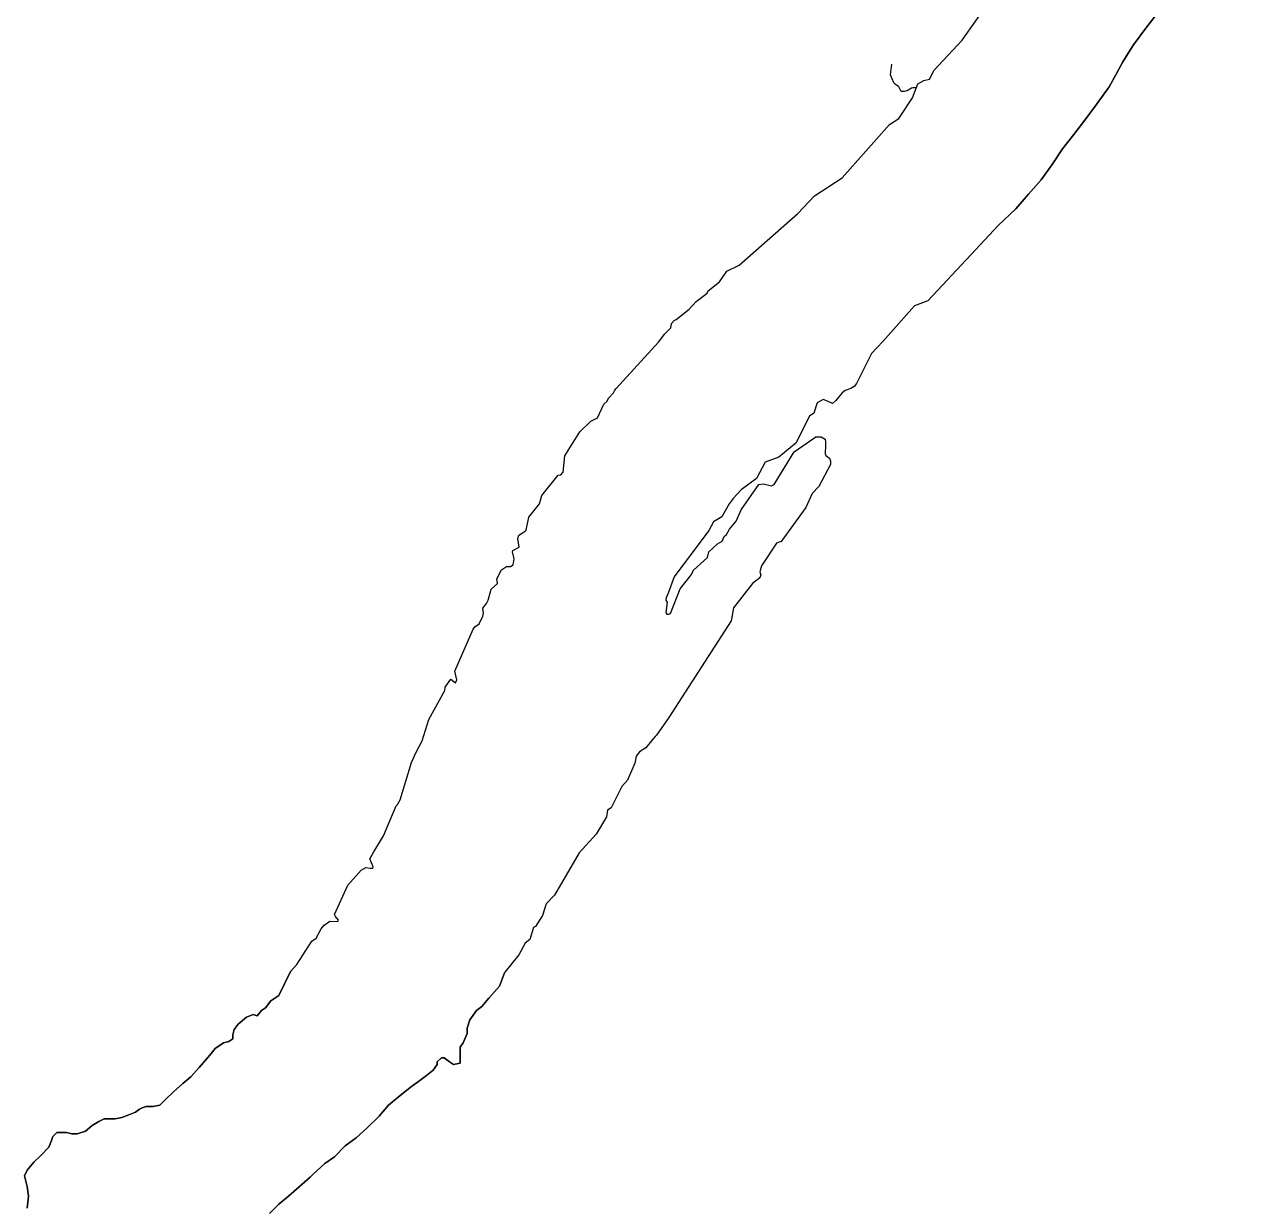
# Model space of a CAD drawing. Extents: x 708293 to 716990, y 4902010 to 4917550.
# Drawn here: x 712568 to 713470, y 4903832 to 4904705 of the extents above; entities that cross this region are included whole.
import ezdxf

# ---------------------------------------------------------------- set-up
doc = ezdxf.new("R2010")
doc.units = 0
for name, color, linetype in [('creek', 7, 'Continuous'), ('river-fill', 7, 'Continuous'), ('river_lake_canal', 7, 'Continuous')]:
    doc.layers.add(name, color=color, linetype=linetype)

msp = doc.modelspace()

# ---------------------------------------------------------------- linework, layer by layer
at = {"layer": 'creek'}
msp.add_lwpolyline([(713226.49, 4904658.08), (713224.49, 4904658.08), (713223.45, 4904657.76), (713220.25, 4904655.84), (713218.41, 4904655.2), (713215.93, 4904655.2), (713214.09, 4904658.72), (713213.13, 4904659.36), (713211.69, 4904660.32), (713210.49, 4904661.6), (713208.09, 4904667.68), (713208.89, 4904675.36)], dxfattribs=at)
at = {"layer": 'river-fill'}
for points in [[(712925.13, 4904304.42), (712927.29, 4904304.42), (712929.13, 4904305.7), (712930.09, 4904310.18), (712928.65, 4904315.3), (712928.89, 4904316.26), (712933.61, 4904318.82), (712932.73, 4904325.22), (712933.45, 4904327.78), (712938.01, 4904330.66), (712938.73, 4904331.3), (712940.81, 4904340.9), (712948.57, 4904350.82), (712950.41, 4904356.9), (712962.49, 4904371.94), (712964.41, 4904372.26), (712966.17, 4904374.18), (712967.45, 4904386.34), (712978.41, 4904403.94), (712986.49, 4904411.94), (712991.45, 4904414.18), (712996.33, 4904424.42), (712998.57, 4904426.66), (712999.61, 4904428.9), (713003.45, 4904432.74), (713004.17, 4904434.34), (713004.97, 4904435.62), (713005.21, 4904435.94), (713036.65, 4904470.18), (713041.21, 4904476.26), (713045.77, 4904480.74), (713046.25, 4904483.94), (713048.09, 4904486.18), (713049.61, 4904486.82), (713059.31, 4904494.47), (713064.38, 4904500.26), (713072.48, 4904506.45), (713073.36, 4904508.05), (713081.74, 4904514.74), (713087.17, 4904522.7), (713096.21, 4904527.05), (713139.64, 4904565.07), (713151.88, 4904578.14), (713172.33, 4904591.46), (713207.13, 4904630.82), (713214.01, 4904635.3), (713224.17, 4904650.66), (713228.09, 4904660.9), (713232.57, 4904663.46), (713236.81, 4904664.42), (713238.81, 4904667.94), (713239.93, 4904670.82), (713260.89, 4904693.22), (713281.21, 4904721.7)], [(713405.87, 4904714.19), (713396.64, 4904701.94), (713387.41, 4904689.7), (713387.4, 4904689.69), (713379.65, 4904677.27), (713374.68, 4904667.97), (713369.52, 4904658.81), (713360.61, 4904646.4), (713351.43, 4904634.19), (713343.28, 4904623.52), (713335.15, 4904612.84), (713327.39, 4904601.28), (713319.23, 4904590.03), (713309.92, 4904579.35), (713300.6, 4904568.67), (713287.58, 4904556.37), (713267.68, 4904535.01), (713235.49, 4904500.62), (713225.72, 4904497), (713202.43, 4904470.69), (713193.91, 4904461.85), (713182.83, 4904439.61), (713181.12, 4904437.42), (713178.7, 4904435.96), (713174.43, 4904434.52), (713172.16, 4904432.81), (713167.35, 4904426.86), (713165.05, 4904424.98), (713161.36, 4904426.58), (713158.11, 4904427.78), (713153.69, 4904425.38), (713151.45, 4904417.7), (713148.17, 4904415.46), (713138.08, 4904395.52), (713125.57, 4904385.3), (713115.35, 4904381.47), (713108.97, 4904369.46), (713097.73, 4904361.03), (713091.86, 4904354.65), (713088.8, 4904350.81), (713083.44, 4904341.11), (713077.31, 4904337.53), (713073.69, 4904331.09), (713048.06, 4904297.02), (713043.8, 4904284.85), (713043.06, 4904283.09), (713042.15, 4904281.34)], [(713042.15, 4904281.34), (713041.96, 4904279.58), (713043.03, 4904278.21), (713042, 4904270.6), (713042.63, 4904269.39), (713043.99, 4904269.21), (713045.46, 4904269.79), (713052.52, 4904288.01), (713061.06, 4904298.74), (713062.49, 4904301.9), (713072.76, 4904311.24), (713073.67, 4904315.29), (713080.16, 4904321.24), (713083.74, 4904323.29), (713085.12, 4904326.75), (713086.93, 4904328.21), (713088.94, 4904332.21), (713094.07, 4904337.9), (713097.68, 4904346.41), (713110.63, 4904365.02), (713114.02, 4904365.61), (713120.19, 4904364.19), (713121.99, 4904365.02), (713136.91, 4904389.08), (713152.92, 4904400.16), (713156.87, 4904400.35), (713159.63, 4904398.47), (713160.04, 4904396.46), (713160.07, 4904394.22), (713159.77, 4904387.78), (713160.16, 4904386.52), (713163.01, 4904384.46), (713163.65, 4904382.18), (713163.68, 4904379.87), (713155.08, 4904363.6), (713150, 4904358.47), (713145.34, 4904347.97), (713127.11, 4904322.94), (713123.83, 4904321.68), (713112.75, 4904305.06), (713111.41, 4904300.58), (713112.18, 4904298.36), (713111.46, 4904296.27), (713106.02, 4904292.04), (713091.94, 4904273.92), (713090.2, 4904264.49), (713044.33, 4904192.93), (713035.14, 4904180.01), (713034.22, 4904178.95), (713032.33, 4904176.94), (713027.28, 4904170.54), (713022.59, 4904167.64), (713020.22, 4904164.54), (713019.14, 4904159.3), (713013.74, 4904146.84), (713009.39, 4904142.04), (713001.65, 4904126.43), (712998.99, 4904124.66), (712998.07, 4904119.68), (712990.64, 4904106.96), (712978.01, 4904093.22), (712959.85, 4904061.86), (712953.69, 4904055.46), (712950.81, 4904046.82), (712945.77, 4904038.82), (712944.17, 4904037.86), (712941.61, 4904029.22), (712938.17, 4904026.34), (712933.45, 4904017.7), (712922.97, 4904004.9), (712922.91, 4904004.5), (712919.21, 4903994.72), (712911.21, 4903985.72), (712906.21, 4903979.72), (712902.21, 4903976.72), (712897.21, 4903969.72), (712895.21, 4903963.72), (712895.21, 4903959.72), (712892.21, 4903952.72), (712890.21, 4903949.72), (712890.21, 4903948.81), (712890.21, 4903937.72), (712885.21, 4903936.72), (712882.21, 4903938.72), (712878.21, 4903941.72), (712876.21, 4903941.72), (712873.21, 4903938.72), (712873.21, 4903936.72), (712870.21, 4903932.72), (712865.21, 4903928.72), (712861.21, 4903925.72), (712853.21, 4903919.72), (712844.21, 4903912.72), (712837.21, 4903906.72), (712830.21, 4903898.72), (712821.21, 4903889.72), (712813.21, 4903882.72), (712805.21, 4903876.72), (712797.21, 4903868.72), (712790.21, 4903863.72), (712781.21, 4903855.72)], [(712570.21, 4903830.72), (712571.21, 4903839.72), (712570.21, 4903846.72), (712568.21, 4903854.72), (712570.21, 4903858.72), (712575.21, 4903864.72), (712580.21, 4903869.72), (712586.21, 4903875.72), (712588.21, 4903880.72), (712589.21, 4903883.72), (712592.21, 4903886.72), (712599.21, 4903886.72), (712603.21, 4903885.72), (712607.21, 4903885.72), (712613.21, 4903887.72), (712618.21, 4903891.72), (712623.21, 4903894.72), (712627.21, 4903896.72), (712635.21, 4903896.72), (712640.21, 4903897.72), (712645.21, 4903899.72), (712650.21, 4903901.72), (712653.21, 4903903.72), (712655.21, 4903904.72), (712658.21, 4903905.72), (712663.21, 4903905.72), (712668.21, 4903906.72), (712672.21, 4903910.72), (712678.21, 4903916.72), (712685.21, 4903922.72), (712691.21, 4903927.72), (712697.21, 4903934.72), (712705.21, 4903943.72), (712709.21, 4903948.72), (712715.21, 4903952.72), (712719.21, 4903953.72), (712722.21, 4903955.72), (712722.21, 4903958.72), (712723.21, 4903962.72), (712726.21, 4903966.72), (712732.21, 4903971.72), (712737.21, 4903973.72), (712740.21, 4903972.72), (712743.21, 4903976.72), (712746.21, 4903978.72), (712750.21, 4903983.72), (712756.21, 4903987.72), (712764.8, 4904005.6), (712769.53, 4904010.66), (712780.41, 4904027.94), (712783.77, 4904030.18), (712787.53, 4904036.9), (712789.61, 4904039.78), (712793.69, 4904042.66), (712799.77, 4904042.34), (712800.25, 4904043.3), (712798.09, 4904046.18), (712797.37, 4904047.46), (712807.21, 4904069.22), (712816.89, 4904080.42), (712820.33, 4904082.34), (712823.61, 4904081.7), (712825.53, 4904081.7), (712825.77, 4904082.66), (712823.37, 4904088.74), (712826.41, 4904093.86), (712833.53, 4904105.7), (712842.81, 4904127.78), (712843.69, 4904128.74), (712845.69, 4904132.26), (712854.25, 4904159.78), (712857.61, 4904167.46), (712862.09, 4904175.78), (712866.89, 4904191.46), (712878.73, 4904212.9), (712879.05, 4904215.46), (712883.29, 4904221.22), (712886.73, 4904218.66), (712887.69, 4904220.9), (712886.09, 4904227.3), (712899.77, 4904258.34), (712900.89, 4904259.94), (712904.01, 4904262.18), (712906.73, 4904267.94), (712907.21, 4904270.18), (712906.89, 4904273.7), (712909.53, 4904277.22), (712910.89, 4904279.78), (712913.05, 4904287.78), (712917.69, 4904291.94), (712917.05, 4904295.46), (712920.73, 4904302.18), (712924.41, 4904304.42), (712925.13, 4904304.42)], [(712781.21, 4903855.72), (712779.21, 4903853.72), (712763.21, 4903839.72), (712756.21, 4903833.72), (712754.41, 4903831.93), (712749.21, 4903826.72)]]:
    msp.add_lwpolyline(points, dxfattribs=at)
at = {"layer": 'river_lake_canal'}
for points in [[(713387.41, 4904689.7), (713396.64, 4904701.94), (713405.87, 4904714.19), (713413.71, 4904727.18), (713420.34, 4904740.97), (713423.98, 4904749.05), (713427.22, 4904757.26), (713428.32, 4904766.08), (713428.69, 4904770.53), (713430.11, 4904774.64), (713435.45, 4904781.96), (713440.96, 4904789.11), (713445.89, 4904796.68), (713450.73, 4904804.32), (713456.61, 4904813.51), (713461.58, 4904823.14), (713465.92, 4904834.36), (713470.27, 4904845.58)], [(713139.64, 4904565.07), (713151.88, 4904578.14), (713172.33, 4904591.46), (713207.13, 4904630.82), (713214.01, 4904635.3), (713224.17, 4904650.66), (713228.09, 4904660.9), (713232.57, 4904663.46), (713236.81, 4904664.42), (713238.81, 4904667.94), (713239.93, 4904670.82), (713260.89, 4904693.22), (713281.21, 4904721.7)], [(713300.6, 4904568.67), (713309.92, 4904579.35), (713319.23, 4904590.03), (713327.39, 4904601.28), (713335.15, 4904612.84), (713343.28, 4904623.52), (713351.43, 4904634.19), (713360.61, 4904646.4), (713369.52, 4904658.81), (713374.68, 4904667.97), (713379.65, 4904677.27), (713383.52, 4904683.48), (713387.4, 4904689.69)], [(713387.4, 4904689.69), (713387.41, 4904689.7)], [(713004.97, 4904435.62), (713005.21, 4904435.94), (713036.65, 4904470.18), (713041.21, 4904476.26), (713045.77, 4904480.74), (713046.25, 4904483.94), (713048.09, 4904486.18), (713049.61, 4904486.82), (713059.31, 4904494.47), (713064.38, 4904500.26), (713072.48, 4904506.45), (713073.36, 4904508.05), (713081.74, 4904514.74), (713087.17, 4904522.7), (713096.21, 4904527.05), (713139.64, 4904565.07)], [(713300.6, 4904568.67), (713287.58, 4904556.37), (713267.68, 4904535.01), (713235.49, 4904500.62), (713225.72, 4904497), (713202.43, 4904470.69), (713193.91, 4904461.85), (713182.83, 4904439.61), (713181.12, 4904437.42), (713178.7, 4904435.96), (713174.43, 4904434.52), (713172.16, 4904432.81), (713167.35, 4904426.86), (713165.05, 4904424.98), (713161.36, 4904426.58), (713158.11, 4904427.78)], [(712925.13, 4904304.42), (712927.29, 4904304.42), (712929.13, 4904305.7), (712930.09, 4904310.18), (712928.65, 4904315.3), (712928.89, 4904316.26), (712933.61, 4904318.82), (712932.73, 4904325.22), (712933.45, 4904327.78), (712938.01, 4904330.66), (712938.73, 4904331.3), (712940.81, 4904340.9), (712948.57, 4904350.82), (712950.41, 4904356.9), (712962.49, 4904371.94), (712964.41, 4904372.26), (712966.17, 4904374.18), (712967.45, 4904386.34), (712978.41, 4904403.94), (712986.49, 4904411.94), (712991.45, 4904414.18), (712996.33, 4904424.42), (712998.57, 4904426.66), (712999.61, 4904428.9), (713003.45, 4904432.74), (713004.17, 4904434.34), (713004.97, 4904435.62)], [(713158.11, 4904427.78), (713153.69, 4904425.38), (713151.45, 4904417.7), (713148.17, 4904415.46), (713138.08, 4904395.52), (713125.57, 4904385.3), (713115.35, 4904381.47), (713108.97, 4904369.46), (713097.73, 4904361.03), (713091.86, 4904354.65), (713088.8, 4904350.81), (713083.44, 4904341.11), (713077.31, 4904337.53), (713073.69, 4904331.09), (713048.06, 4904297.02), (713043.8, 4904284.85), (713043.06, 4904283.09)], [(713043.06, 4904283.09), (713042.15, 4904281.34), (713041.96, 4904279.58), (713043.03, 4904278.21), (713042, 4904270.6), (713042.63, 4904269.39), (713043.99, 4904269.21), (713045.46, 4904269.79), (713052.52, 4904288.01), (713061.06, 4904298.74), (713062.49, 4904301.9), (713072.76, 4904311.24), (713073.67, 4904315.29), (713080.16, 4904321.24), (713083.74, 4904323.29), (713085.12, 4904326.75), (713086.93, 4904328.21), (713088.94, 4904332.21), (713094.07, 4904337.9), (713097.68, 4904346.41), (713110.63, 4904365.02), (713114.02, 4904365.61), (713120.19, 4904364.19), (713121.99, 4904365.02), (713136.91, 4904389.08), (713152.92, 4904400.16), (713156.87, 4904400.35), (713159.63, 4904398.47), (713160.04, 4904396.46), (713160.07, 4904394.22)], [(713160.07, 4904394.22), (713159.77, 4904387.78), (713160.16, 4904386.52), (713163.01, 4904384.46), (713163.65, 4904382.18), (713163.68, 4904379.87), (713155.08, 4904363.6), (713150, 4904358.47), (713145.34, 4904347.97), (713127.11, 4904322.94), (713123.83, 4904321.68), (713112.75, 4904305.06), (713111.41, 4904300.58), (713112.18, 4904298.36), (713111.46, 4904296.27), (713106.02, 4904292.04), (713091.94, 4904273.92), (713090.2, 4904264.49), (713044.33, 4904192.93), (713035.14, 4904180.01), (713034.22, 4904178.95), (713032.33, 4904176.94)], [(712907.21, 4904270.18), (712906.89, 4904273.7), (712909.53, 4904277.22), (712910.89, 4904279.78), (712913.05, 4904287.78), (712917.69, 4904291.94), (712917.05, 4904295.46), (712920.73, 4904302.18), (712924.41, 4904304.42), (712925.13, 4904304.42)], [(712904.01, 4904262.18), (712906.73, 4904267.94)], [(712904.01, 4904262.18), (712906.73, 4904267.94)], [(712906.73, 4904267.94), (712907.21, 4904270.18)], [(712906.73, 4904267.94), (712907.21, 4904270.18)], [(712886.09, 4904227.3), (712899.77, 4904258.34)], [(712886.09, 4904227.3), (712899.77, 4904258.34)], [(712899.77, 4904258.34), (712900.89, 4904259.94)], [(712899.77, 4904258.34), (712900.89, 4904259.94)], [(712900.89, 4904259.94), (712904.01, 4904262.18)], [(712900.89, 4904259.94), (712904.01, 4904262.18)], [(712879.05, 4904215.46), (712883.29, 4904221.22)], [(712879.05, 4904215.46), (712883.29, 4904221.22)], [(712883.29, 4904221.22), (712886.73, 4904218.66)], [(712883.29, 4904221.22), (712886.73, 4904218.66)], [(712887.69, 4904220.9), (712886.09, 4904227.3)], [(712887.69, 4904220.9), (712886.09, 4904227.3)], [(712886.73, 4904218.66), (712887.69, 4904220.9)], [(712886.73, 4904218.66), (712887.69, 4904220.9)], [(712866.89, 4904191.46), (712878.73, 4904212.9)], [(712866.89, 4904191.46), (712878.73, 4904212.9)], [(712878.73, 4904212.9), (712879.05, 4904215.46)], [(712878.73, 4904212.9), (712879.05, 4904215.46)], [(712862.09, 4904175.78), (712866.89, 4904191.46)], [(712862.09, 4904175.78), (712866.89, 4904191.46)], [(712857.61, 4904167.46), (712862.09, 4904175.78)], [(712857.61, 4904167.46), (712862.09, 4904175.78)], [(713032.33, 4904176.94), (713027.28, 4904170.54), (713022.59, 4904167.64), (713020.22, 4904164.54), (713019.14, 4904159.3), (713013.74, 4904146.84), (713009.39, 4904142.04), (713001.65, 4904126.43), (712998.99, 4904124.66), (712998.07, 4904119.68), (712990.64, 4904106.96), (712978.01, 4904093.22), (712959.85, 4904061.86), (712953.69, 4904055.46), (712950.81, 4904046.82), (712945.77, 4904038.82), (712944.17, 4904037.86), (712941.61, 4904029.22), (712938.17, 4904026.34), (712933.45, 4904017.7)], [(712854.25, 4904159.78), (712857.61, 4904167.46)], [(712854.25, 4904159.78), (712857.61, 4904167.46)], [(712845.69, 4904132.26), (712854.25, 4904159.78)], [(712845.69, 4904132.26), (712854.25, 4904159.78)], [(712842.81, 4904127.78), (712843.69, 4904128.74)], [(712842.81, 4904127.78), (712843.69, 4904128.74)], [(712843.69, 4904128.74), (712845.69, 4904132.26)], [(712843.69, 4904128.74), (712845.69, 4904132.26)], [(712833.53, 4904105.7), (712842.81, 4904127.78)], [(712833.53, 4904105.7), (712842.81, 4904127.78)], [(712826.41, 4904093.86), (712833.53, 4904105.7)], [(712826.41, 4904093.86), (712833.53, 4904105.7)], [(712823.37, 4904088.74), (712826.41, 4904093.86)], [(712823.37, 4904088.74), (712826.41, 4904093.86)], [(712825.77, 4904082.66), (712823.37, 4904088.74)], [(712825.77, 4904082.66), (712823.37, 4904088.74)], [(712807.21, 4904069.22), (712816.89, 4904080.42)], [(712807.21, 4904069.22), (712816.89, 4904080.42)], [(712816.89, 4904080.42), (712820.33, 4904082.34)], [(712816.89, 4904080.42), (712820.33, 4904082.34)], [(712820.33, 4904082.34), (712823.61, 4904081.7)], [(712820.33, 4904082.34), (712823.61, 4904081.7)], [(712823.61, 4904081.7), (712825.53, 4904081.7)], [(712823.61, 4904081.7), (712825.53, 4904081.7)], [(712825.53, 4904081.7), (712825.77, 4904082.66)], [(712825.53, 4904081.7), (712825.77, 4904082.66)], [(712797.37, 4904047.46), (712807.21, 4904069.22)], [(712797.37, 4904047.46), (712807.21, 4904069.22)], [(712798.09, 4904046.18), (712797.37, 4904047.46)], [(712798.09, 4904046.18), (712797.37, 4904047.46)], [(712787.53, 4904036.9), (712789.61, 4904039.78)], [(712787.53, 4904036.9), (712789.61, 4904039.78)], [(712789.61, 4904039.78), (712793.69, 4904042.66)], [(712789.61, 4904039.78), (712793.69, 4904042.66)], [(712793.69, 4904042.66), (712799.77, 4904042.34)], [(712793.69, 4904042.66), (712799.77, 4904042.34)], [(712800.25, 4904043.3), (712798.09, 4904046.18)], [(712800.25, 4904043.3), (712798.09, 4904046.18)], [(712799.77, 4904042.34), (712800.25, 4904043.3)], [(712799.77, 4904042.34), (712800.25, 4904043.3)], [(712780.41, 4904027.94), (712783.77, 4904030.18)], [(712780.41, 4904027.94), (712783.77, 4904030.18)], [(712783.77, 4904030.18), (712787.53, 4904036.9)], [(712783.77, 4904030.18), (712787.53, 4904036.9)], [(712769.53, 4904010.66), (712780.41, 4904027.94)], [(712769.53, 4904010.66), (712780.41, 4904027.94)], [(712933.45, 4904017.7), (712922.97, 4904004.9)], [(712764.8, 4904005.6), (712756.21, 4903987.72), (712750.21, 4903983.72), (712746.21, 4903978.72), (712743.21, 4903976.72), (712740.21, 4903972.72), (712737.21, 4903973.72), (712732.21, 4903971.72), (712726.21, 4903966.72), (712723.21, 4903962.72), (712722.21, 4903958.72), (712722.21, 4903955.72), (712719.21, 4903953.72), (712715.21, 4903952.72), (712709.21, 4903948.72), (712705.21, 4903943.72), (712697.21, 4903934.72), (712691.21, 4903927.72), (712685.21, 4903922.72), (712678.21, 4903916.72), (712672.21, 4903910.72), (712668.21, 4903906.72), (712663.21, 4903905.72), (712658.21, 4903905.72), (712655.21, 4903904.72), (712653.21, 4903903.72), (712650.21, 4903901.72), (712645.21, 4903899.72), (712640.21, 4903897.72), (712635.21, 4903896.72), (712632.21, 4903896.72), (712627.21, 4903896.72), (712623.21, 4903894.72), (712618.21, 4903891.72), (712613.21, 4903887.72), (712607.21, 4903885.72), (712603.21, 4903885.72), (712599.21, 4903886.72), (712596.21, 4903886.72), (712592.21, 4903886.72), (712589.21, 4903883.72), (712588.21, 4903880.72), (712586.21, 4903875.72), (712580.21, 4903869.72), (712575.21, 4903864.72), (712570.21, 4903858.72), (712568.21, 4903854.72), (712569.21, 4903850.72), (712570.21, 4903846.72), (712571.21, 4903839.72), (712570.21, 4903830.72)], [(712764.8, 4904005.6), (712769.53, 4904010.66)], [(712764.8, 4904005.6), (712769.53, 4904010.66)], [(712890.21, 4903948.81), (712890.21, 4903949.72), (712892.21, 4903952.72), (712895.21, 4903959.72), (712895.21, 4903963.72), (712897.21, 4903969.72), (712902.21, 4903976.72), (712906.21, 4903979.72), (712911.21, 4903985.72), (712919.21, 4903994.72), (712922.91, 4904004.5)], [(712922.97, 4904004.9), (712922.91, 4904004.5)], [(712754.41, 4903831.93), (712756.21, 4903833.72), (712763.21, 4903839.72), (712779.21, 4903853.72), (712781.21, 4903855.72), (712790.21, 4903863.72), (712797.21, 4903868.72), (712805.21, 4903876.72), (712813.21, 4903882.72), (712821.21, 4903889.72), (712830.21, 4903898.72), (712837.21, 4903906.72), (712844.21, 4903912.72), (712853.21, 4903919.72), (712861.21, 4903925.72), (712865.21, 4903928.72), (712870.21, 4903932.72), (712873.21, 4903936.72), (712873.21, 4903938.72), (712876.21, 4903941.72), (712878.21, 4903941.72), (712882.21, 4903938.72), (712885.21, 4903936.72), (712890.21, 4903937.72), (712890.21, 4903944.72), (712890.21, 4903948.81)]]:
    msp.add_lwpolyline(points, dxfattribs=at)

doc.saveas('drawing.dxf')
